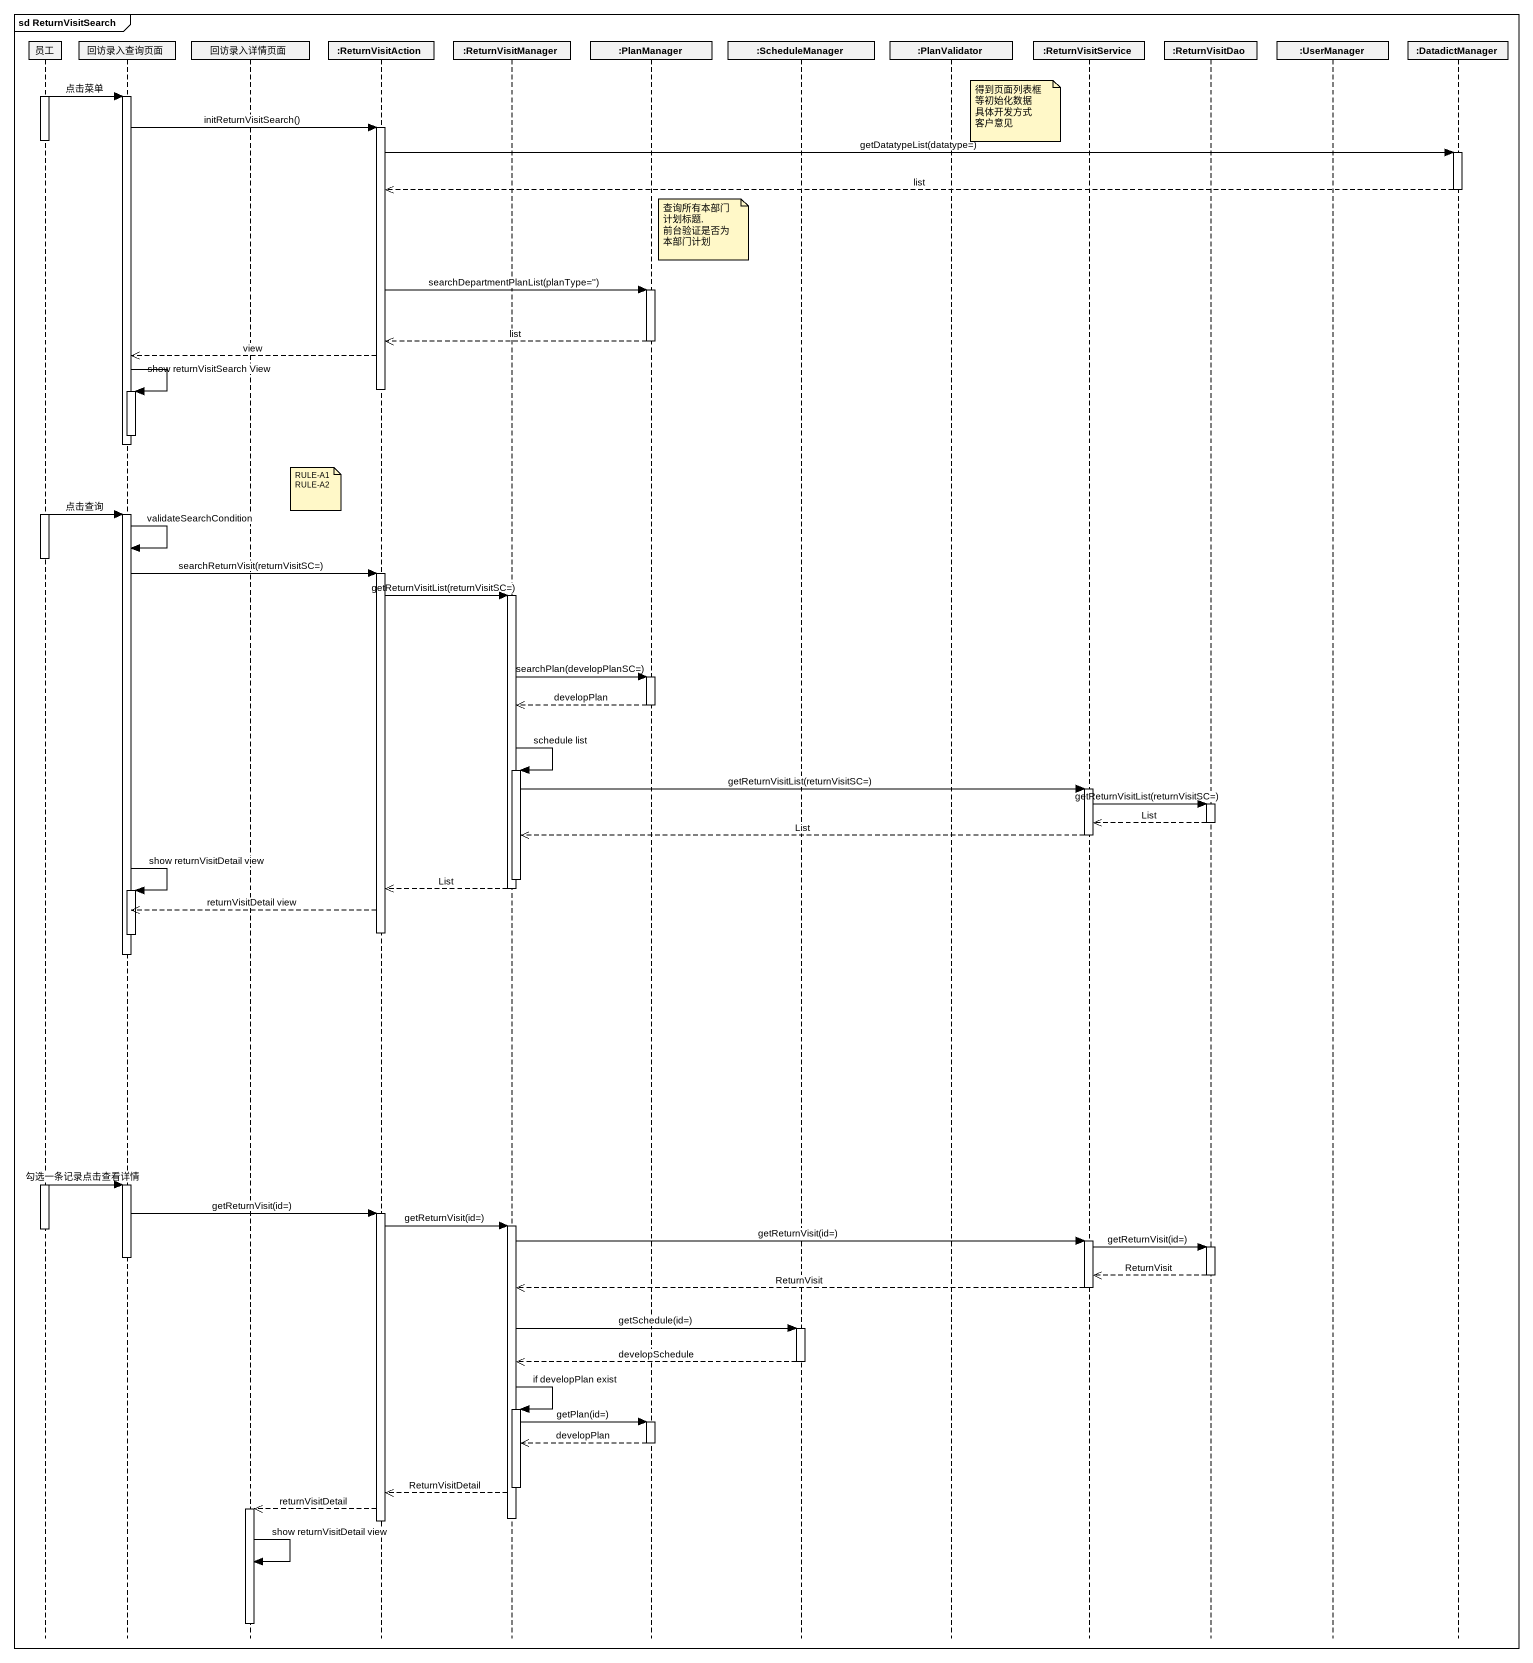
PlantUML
@startuml
mainframe sd ReturnVisitSearch
hide footbox
participant 员工
participant 回访录入查询页面
participant 回访录入详情页面
participant ":ReturnVisitAction" as ReturnVisitAction
participant ":ReturnVisitManager" as ReturnVisitManager
participant ":PlanManager" as PlanManager
participant ":ScheduleManager" as ScheduleManager
participant ":PlanValidator" as PlanValidator
participant ":ReturnVisitService" as ReturnVisitService
participant ":ReturnVisitDao" as ReturnVisitDao
participant ":UserManager" as UserManager
participant ":DatadictManager" as DatadictManager

activate 员工
员工 -> 回访录入查询页面 : 点击菜单
activate 回访录入查询页面
note right of PlanValidator
  得到页面列表框等初始化数据
  具体开发方式
  客户意见
end note
回访录入查询页面 -> ReturnVisitAction : initReturnVisitSearch()
activate ReturnVisitAction
deactivate 员工
ReturnVisitAction -> DatadictManager : getDatatypeList(datatype=)
activate DatadictManager
DatadictManager -->> ReturnVisitAction : list
deactivate DatadictManager
note right of PlanManager : 查询所有本部门计划标题.前台验证是否为本部门计划
ReturnVisitAction -> PlanManager : searchDepartmentPlanList(planType='')
activate PlanManager
PlanManager -->> ReturnVisitAction : list
deactivate PlanManager
ReturnVisitAction -->> 回访录入查询页面 : view
deactivate ReturnVisitAction
回访录入查询页面 -> 回访录入查询页面 : show returnVisitSearch View
activate 回访录入查询页面
deactivate 回访录入查询页面
deactivate 回访录入查询页面
note right of 回访录入详情页面
  RULE-A1
  RULE-A2
end note
activate 员工
员工 -> 回访录入查询页面 : 点击查询
activate 回访录入查询页面
回访录入查询页面 -> 回访录入查询页面 : validateSearchCondition
deactivate 员工
回访录入查询页面 -> ReturnVisitAction : searchReturnVisit(returnVisitSC=)
activate ReturnVisitAction
ReturnVisitAction -> ReturnVisitManager : getReturnVisitList(returnVisitSC=)
activate ReturnVisitManager
ReturnVisitManager -> PlanManager : searchPlan(developPlanSC=)
activate PlanManager
PlanManager -->> ReturnVisitManager : developPlan
deactivate PlanManager
ReturnVisitManager -> ReturnVisitManager : schedule list
activate ReturnVisitManager
ReturnVisitManager -> ReturnVisitService : getReturnVisitList(returnVisitSC=)
activate ReturnVisitService
ReturnVisitService -> ReturnVisitDao : getReturnVisitList(returnVisitSC=)
activate ReturnVisitDao
ReturnVisitDao -->> ReturnVisitService : List
deactivate ReturnVisitDao
ReturnVisitService -->> ReturnVisitManager : List
deactivate ReturnVisitService
deactivate ReturnVisitManager
ReturnVisitManager -->> ReturnVisitAction : List
deactivate ReturnVisitManager
回访录入查询页面 -> 回访录入查询页面 : show returnVisitDetail view
activate 回访录入查询页面
ReturnVisitAction -->> 回访录入查询页面 : returnVisitDetail view
deactivate ReturnVisitAction
deactivate 回访录入查询页面
deactivate 回访录入查询页面
activate 员工
员工 -> 回访录入查询页面 : 勾选一条记录点击查看详情
activate 回访录入查询页面
回访录入查询页面 -> ReturnVisitAction : getReturnVisit(id=)
activate ReturnVisitAction
ReturnVisitAction -> ReturnVisitManager : getReturnVisit(id=)
activate ReturnVisitManager
deactivate 员工
ReturnVisitManager -> ReturnVisitService : getReturnVisit(id=)
activate ReturnVisitService
ReturnVisitService -> ReturnVisitDao : getReturnVisit(id=)
activate ReturnVisitDao
deactivate 回访录入查询页面
ReturnVisitDao -->> ReturnVisitService : ReturnVisit
deactivate ReturnVisitDao
ReturnVisitService -->> ReturnVisitManager : ReturnVisit
deactivate ReturnVisitService
ReturnVisitManager -> ScheduleManager : getSchedule(id=)
activate ScheduleManager
ScheduleManager -->> ReturnVisitManager : developSchedule
deactivate ScheduleManager
ReturnVisitManager -> ReturnVisitManager : if developPlan exist
activate ReturnVisitManager
ReturnVisitManager -> PlanManager : getPlan(id=)
activate PlanManager
PlanManager -->> ReturnVisitManager : developPlan
deactivate PlanManager
deactivate ReturnVisitManager
ReturnVisitManager -->> ReturnVisitAction : ReturnVisitDetail
ReturnVisitAction -->> 回访录入详情页面 : returnVisitDetail
activate 回访录入详情页面
deactivate ReturnVisitManager
deactivate ReturnVisitAction
回访录入详情页面 -> 回访录入详情页面 : show returnVisitDetail view
deactivate 回访录入详情页面
@enduml
